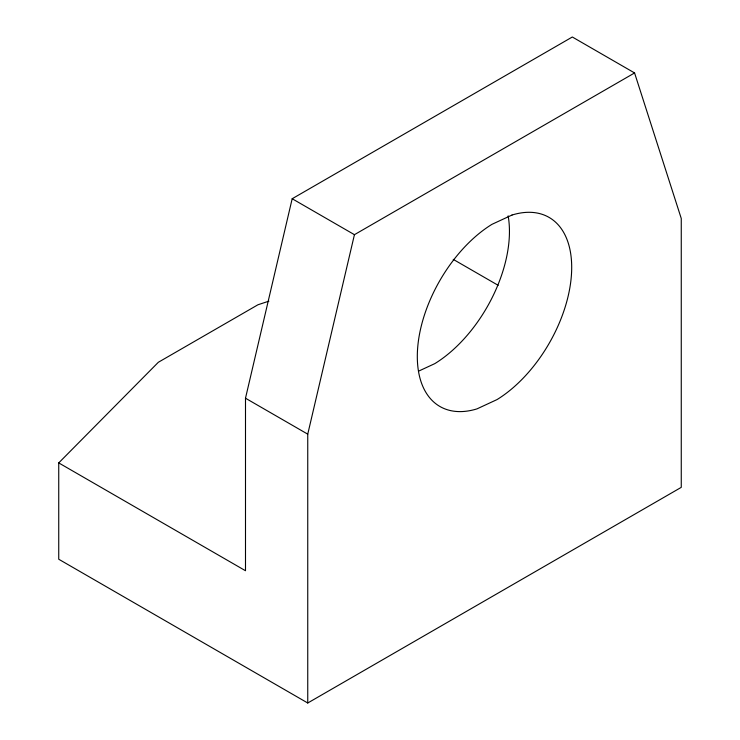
<?xml version="1.0" encoding="UTF-8"?>
<svg xmlns="http://www.w3.org/2000/svg" width="740" height="740" viewBox="0 0 740 740"><rect width="100%" height="100%" fill="white"/><g stroke="black" fill="none" stroke-linecap="round" stroke-linejoin="round"><path stroke-width="1.11" d="M58.738 462.907L245.495 570.734L245.495 398.213L292.18 198.736L572.325 37L634.578 72.946L681.263 218.504L681.263 487.355L307.748 703L58.738 559.237L58.738 462.907L158.342 362.276L257.946 304.769L268.907 301.152M307.748 703L307.748 434.158L354.432 234.682L634.578 72.946M418.849 371.027L434.778 363.645A109.168 63.03 -60 0 0 508.14 215.858M453.222 259.37L498.168 285.316M292.18 198.736L354.432 234.682M245.495 398.213L307.748 434.158M512.034 215.026L491.98 224.322A109.168 63.03 -60 0 0 417.684 347.569A109.168 63.03 -60 0 0 476.976 408.878L497.03 399.582A109.168 63.03 -60 0 0 571.326 276.335A109.168 63.03 -60 0 0 512.034 215.026"/></g></svg>
